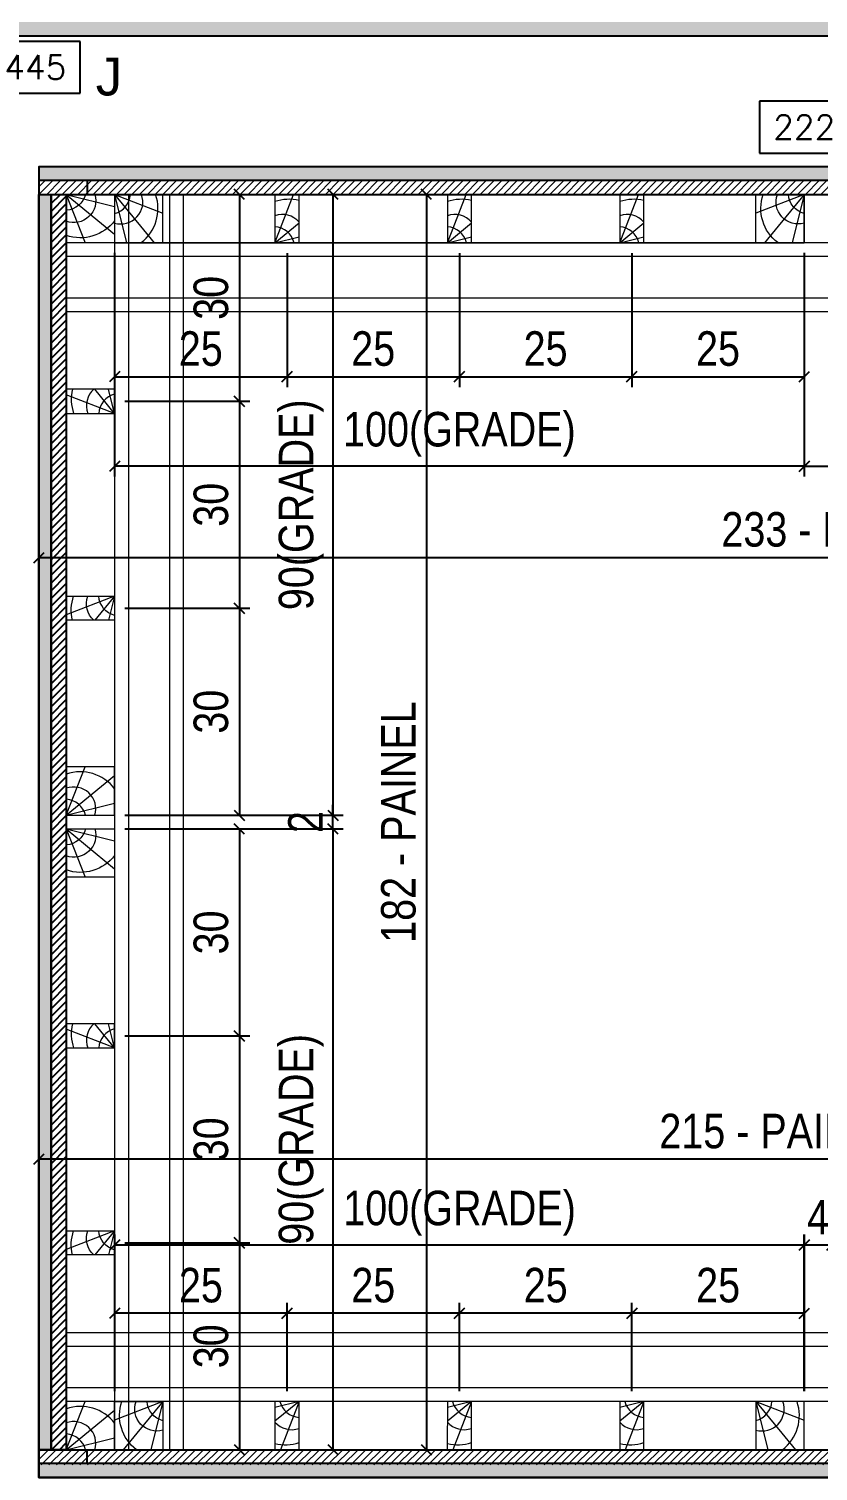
# Model space of a CAD drawing. Extents: x 14400 to 24104, y -21631 to 6985.
# Drawn here: x 22171.6 to 22400.5, y 1764.5 to 2182.7 of the extents above; entities that cross this region are included whole.
import ezdxf
from ezdxf.enums import TextEntityAlignment as Align

# ---------------------------------------------------------------- set-up
doc = ezdxf.new("R2010")
doc.units = 0
for name, color, linetype in [('CHAPA', 1, 'Continuous'), ('COTA', 241, 'Continuous'), ('MEIO_PONT', 93, 'Continuous'), ('MTH-PILAR-SEGUE', 5, 'Continuous'), ('SARRAFO', 251, 'Continuous'), ('TEXTO_GERAL', 7, 'Continuous')]:
    doc.layers.add(name, color=color, linetype=linetype)
for name, color, linetype, lineweight in [('Hachura', 251, 'Continuous', 9), ('Madeira', 126, 'Continuous', 18), ('Perfil Metálico', 224, 'Continuous', 18)]:
    doc.layers.add(name, color=color, linetype=linetype, lineweight=lineweight)
doc.styles.add('ARIAL', font='arial.ttf')
doc.styles.add('COTA TECNICA 2X', font='techl___.ttf', dxfattribs={"height": 10})
doc.styles.add('ROMANS', font='romans.shx')
doc.dimstyles.new('SECAO PILAR', dxfattribs={"dimtxt": 10, "dimasz": 3, "dimexe": 3, "dimexo": 3, "dimgap": 3, "dimtad": 1, "dimdec": 1, "dimlfac": 0.5, "dimzin": 12, "dimdsep": 46, "dimtxsty": 'COTA TECNICA 2X', "dimblk1": 'OBLIQUE', "dimblk2": 'OBLIQUE', "dimsah": 1, "dimcen": 0.9, "dimclrd": 256, "dimclre": 256, "dimclrt": 256, "dimadec": 1, "dimazin": 3, "dimtfac": 1, "dimtdec": 1, "dimtmove": 0, "dimatfit": 3, "dimfxl": 1, "dimtolj": 1, "dimtzin": 12, "dimarcsym": 0})
doc.dimstyles.new('SECÇÃO 2', dxfattribs={"dimtxt": 7, "dimasz": 6, "dimexe": 0.18, "dimexo": 2, "dimgap": -4, "dimtad": 3, "dimdec": 1, "dimlfac": 0.5, "dimzin": 12, "dimdsep": 46, "dimtxsty": 'ROMANS', "dimblk": 'ARCHTICK', "dimcen": 0.09, "dimse1": 1, "dimse2": 1, "dimsd1": 1, "dimsd2": 1, "dimclrd": 180, "dimclre": 5, "dimclrt": 1, "dimadec": 0, "dimazin": 3, "dimtfac": 1, "dimtdec": 1, "dimtofl": 0, "dimtmove": 0, "dimatfit": 3, "dimldrblk": 'ARCHTICK', "dimfxl": 1, "dimtolj": 1, "dimtzin": 0, "dimarcsym": 0})

# ---------------------------------------------------------------- blocks, each defined once
blk = doc.blocks.new('*D1160')
at = {"layer": 'COTA', "color": 180, "lineweight": -2, "transparency": 16777216}
for p, q in [((22409.5, 2161.66), (22383.5, 2161.66)), ((22383.5, 2161.66), (22383.5, 2146.66)), ((22409.5, 2146.66), (22409.5, 2161.66)), ((22383.5, 2146.66), (22409.5, 2146.66))]:
    blk.add_line(p, q, dxfattribs=at)
at = {"layer": 'Defpoints', "color": 0, "transparency": 16777216}
for p in [(22174.5, 2142.66), (22618.5, 2142.66), (22618.5, 2142.66)]:
    blk.add_point(p, dxfattribs=at)
at = {"layer": 'COTA', "color": 1, "transparency": 16777216, "insert": (22396.5, 2154.16), "char_height": 7, "attachment_point": 5, "style": 'ROMANS'}
blk.add_mtext('\\A1;222', dxfattribs=at)
blk = doc.blocks.new('_ArchTick')
at = {"color": 0, "linetype": 'ByBlock', "const_width": 0.15}
blk.add_lwpolyline([(-0.5, -0.5), (0.5, 0.5)], dxfattribs=at)
blk = doc.blocks.new('*D1163')
at = {"layer": 'COTA', "color": 180, "lineweight": -2, "transparency": 16777216}
for p, q in [((22186.5, 2179.03), (22160.5, 2179.03)), ((22160.5, 2179.03), (22160.5, 2164.03)), ((22186.5, 2164.03), (22186.5, 2179.03)), ((22160.5, 2164.03), (22186.5, 2164.03))]:
    blk.add_line(p, q, dxfattribs=at)
at = {"layer": 'Defpoints', "color": 0, "transparency": 16777216}
for p in [(21728.5, 2180.66), (22618.5, 2180.66), (22618.5, 2160.03)]:
    blk.add_point(p, dxfattribs=at)
at = {"layer": 'COTA', "color": 1, "transparency": 16777216, "insert": (22173.5, 2171.53), "char_height": 7, "attachment_point": 5, "style": 'ROMANS'}
blk.add_mtext('\\A1;445', dxfattribs=at)
blk = doc.blocks.new('_Oblique')
at = {"color": 0, "linetype": 'ByBlock', "lineweight": -2}
blk.add_line((-0.5, -0.5), (0.5, 0.5), dxfattribs=at)
blk = doc.blocks.new('*D2338')
at = {"layer": 'COTA', "lineweight": -2, "transparency": 16777216}
for p, q in [((22185.5, 2134.66), (22289.94, 2134.66)), ((22286.94, 2134.66), (22286.94, 1770.66)), ((22185.5, 1770.66), (22289.94, 1770.66))]:
    blk.add_line(p, q, dxfattribs=at)
at = {"layer": 'Defpoints', "color": 0, "transparency": 16777216}
for p in [(22182.5, 2134.66), (22182.5, 1770.66), (22286.94, 1770.66)]:
    blk.add_point(p, dxfattribs=at)
at = {"layer": 'COTA', "lineweight": -2, "transparency": 16777216, "xscale": 3, "yscale": 3, "zscale": 3}
for p, rotation in [((22286.94, 2134.66), 90), ((22286.94, 1770.66), 270)]:
    blk.add_blockref('_Oblique', p, dxfattribs=dict(at, rotation=rotation))
at = {"layer": 'COTA', "transparency": 16777216, "insert": (22278.84, 1952.66), "char_height": 10, "attachment_point": 5, "rotation": 90, "style": 'COTA TECNICA 2X'}
blk.add_mtext('\\A1;182 - PAINEL', dxfattribs=at)
blk = doc.blocks.new('PONTALETE')
at = {"layer": 'Madeira'}
for q in [(2.71, 7), (7, 5.76), (7, 1.74)]:
    blk.add_line((0, 0), q, dxfattribs=at)
blk.add_lwpolyline([(0, 0), (7, 0), (7, 7), (0, 7)], close=True, dxfattribs=at)
for centre, radius, start, end in [((2.04, 0.06), 6.23, 37.2818, 109.0913), ((1.09, 0.9), 3.19, 343.603, 109.9847), ((-0.21, -0.78), 3.09, 14.6322, 86.0383)]:
    blk.add_arc(centre, radius, start, end, dxfattribs=at)
blk = doc.blocks.new('MEIO PONTALETE')
at = {"layer": 'Madeira'}
for q in [(2.71, 7), (3.5, 2.88), (3.5, 0.87)]:
    blk.add_line((0, 0), q, dxfattribs=at)
blk.add_lwpolyline([(0, 0), (3.5, 0), (3.5, 7), (0, 7)], close=True, dxfattribs=at)
for centre, radius, start, end in [((2.04, 0.06), 6.23, 76.4499, 109.0913), ((1.09, 0.9), 3.19, 40.9063, 109.9847), ((-0.21, -0.78), 3.09, 14.6322, 86.0383)]:
    blk.add_arc(centre, radius, start, end, dxfattribs=at)
blk = doc.blocks.new('*D2334')
at = {"layer": 'COTA', "lineweight": -2, "transparency": 16777216}
for p, q in [((22199.46, 2134.66), (22262.83, 2134.66)), ((22259.83, 2134.66), (22259.83, 1954.66)), ((22199.48, 1954.66), (22262.83, 1954.66))]:
    blk.add_line(p, q, dxfattribs=at)
at = {"layer": 'Defpoints', "color": 0, "transparency": 16777216}
for p in [(22196.46, 2134.66), (22196.48, 1954.66), (22259.83, 1954.66)]:
    blk.add_point(p, dxfattribs=at)
at = {"layer": 'COTA', "lineweight": -2, "transparency": 16777216, "xscale": 3, "yscale": 3, "zscale": 3}
for p, rotation in [((22259.83, 2134.66), 90), ((22259.83, 1954.66), 270)]:
    blk.add_blockref('_Oblique', p, dxfattribs=dict(at, rotation=rotation))
at = {"layer": 'COTA', "transparency": 16777216, "insert": (22250.61, 2044.66), "char_height": 10, "attachment_point": 5, "rotation": 90, "style": 'COTA TECNICA 2X'}
blk.add_mtext('\\A1;90(GRADE)', dxfattribs=at)
blk = doc.blocks.new('*D2335')
at = {"layer": 'COTA', "lineweight": -2, "transparency": 16777216}
for p, q in [((22199.5, 2074.66), (22235.7, 2074.66)), ((22232.7, 2074.66), (22232.7, 2014.66)), ((22199.5, 2014.66), (22235.7, 2014.66))]:
    blk.add_line(p, q, dxfattribs=at)
at = {"layer": 'Defpoints', "color": 0, "transparency": 16777216}
for p in [(22196.5, 2074.66), (22196.5, 2014.66), (22232.7, 2014.66)]:
    blk.add_point(p, dxfattribs=at)
at = {"layer": 'COTA', "lineweight": -2, "transparency": 16777216, "xscale": 3, "yscale": 3, "zscale": 3}
for p, rotation in [((22232.7, 2074.66), 90), ((22232.7, 2014.66), 270)]:
    blk.add_blockref('_Oblique', p, dxfattribs=dict(at, rotation=rotation))
at = {"layer": 'COTA', "transparency": 16777216, "insert": (22224.48, 2044.66), "char_height": 10, "attachment_point": 5, "rotation": 90, "style": 'COTA TECNICA 2X'}
blk.add_mtext('\\A1;30', dxfattribs=at)
blk = doc.blocks.new('*D2336')
at = {"layer": 'COTA', "lineweight": -2, "transparency": 16777216}
for p, q in [((22199.5, 2014.66), (22235.7, 2014.66)), ((22232.7, 2014.66), (22232.7, 1954.66)), ((22199.49, 1954.66), (22235.7, 1954.66))]:
    blk.add_line(p, q, dxfattribs=at)
at = {"layer": 'Defpoints', "color": 0, "transparency": 16777216}
for p in [(22196.5, 2014.66), (22196.49, 1954.66), (22232.7, 1954.66)]:
    blk.add_point(p, dxfattribs=at)
at = {"layer": 'COTA', "lineweight": -2, "transparency": 16777216, "xscale": 3, "yscale": 3, "zscale": 3}
for p, rotation in [((22232.7, 2014.66), 90), ((22232.7, 1954.66), 270)]:
    blk.add_blockref('_Oblique', p, dxfattribs=dict(at, rotation=rotation))
at = {"layer": 'COTA', "transparency": 16777216, "insert": (22224.48, 1984.66), "char_height": 10, "attachment_point": 5, "rotation": 90, "style": 'COTA TECNICA 2X'}
blk.add_mtext('\\A1;30', dxfattribs=at)
blk = doc.blocks.new('*D2337')
at = {"layer": 'COTA', "lineweight": -2, "transparency": 16777216}
for p, q in [((22199.5, 2134.66), (22235.7, 2134.66)), ((22232.7, 2134.66), (22232.7, 2074.66)), ((22199.5, 2074.66), (22235.7, 2074.66))]:
    blk.add_line(p, q, dxfattribs=at)
at = {"layer": 'Defpoints', "color": 0, "transparency": 16777216}
for p in [(22196.5, 2134.66), (22196.5, 2074.66), (22232.7, 2074.66)]:
    blk.add_point(p, dxfattribs=at)
at = {"layer": 'COTA', "lineweight": -2, "transparency": 16777216, "xscale": 3, "yscale": 3, "zscale": 3}
for p, rotation in [((22232.7, 2134.66), 90), ((22232.7, 2074.66), 270)]:
    blk.add_blockref('_Oblique', p, dxfattribs=dict(at, rotation=rotation))
at = {"layer": 'COTA', "transparency": 16777216, "insert": (22224.48, 2104.66), "char_height": 10, "attachment_point": 5, "rotation": 90, "style": 'COTA TECNICA 2X'}
blk.add_mtext('\\A1;30', dxfattribs=at)
blk = doc.blocks.new('*D2330')
at = {"layer": 'COTA', "lineweight": -2, "transparency": 16777216}
for p, q in [((22199.46, 1950.66), (22262.83, 1950.66)), ((22259.83, 1950.66), (22259.83, 1770.66)), ((22199.48, 1770.66), (22262.83, 1770.66))]:
    blk.add_line(p, q, dxfattribs=at)
at = {"layer": 'Defpoints', "color": 0, "transparency": 16777216}
for p in [(22196.46, 1950.66), (22196.48, 1770.66), (22259.83, 1770.66)]:
    blk.add_point(p, dxfattribs=at)
at = {"layer": 'COTA', "lineweight": -2, "transparency": 16777216, "xscale": 3, "yscale": 3, "zscale": 3}
for p, rotation in [((22259.83, 1950.66), 90), ((22259.83, 1770.66), 270)]:
    blk.add_blockref('_Oblique', p, dxfattribs=dict(at, rotation=rotation))
at = {"layer": 'COTA', "transparency": 16777216, "insert": (22250.61, 1860.66), "char_height": 10, "attachment_point": 5, "rotation": 90, "style": 'COTA TECNICA 2X'}
blk.add_mtext('\\A1;90(GRADE)', dxfattribs=at)
blk = doc.blocks.new('*D2331')
at = {"layer": 'COTA', "lineweight": -2, "transparency": 16777216}
for p, q in [((22199.5, 1890.66), (22235.7, 1890.66)), ((22232.7, 1890.66), (22232.7, 1830.66)), ((22199.5, 1830.66), (22235.7, 1830.66))]:
    blk.add_line(p, q, dxfattribs=at)
at = {"layer": 'Defpoints', "color": 0, "transparency": 16777216}
for p in [(22196.5, 1890.66), (22196.5, 1830.66), (22232.7, 1830.66)]:
    blk.add_point(p, dxfattribs=at)
at = {"layer": 'COTA', "lineweight": -2, "transparency": 16777216, "xscale": 3, "yscale": 3, "zscale": 3}
for p, rotation in [((22232.7, 1890.66), 90), ((22232.7, 1830.66), 270)]:
    blk.add_blockref('_Oblique', p, dxfattribs=dict(at, rotation=rotation))
at = {"layer": 'COTA', "transparency": 16777216, "insert": (22224.48, 1860.66), "char_height": 10, "attachment_point": 5, "rotation": 90, "style": 'COTA TECNICA 2X'}
blk.add_mtext('\\A1;30', dxfattribs=at)
blk = doc.blocks.new('*D2332')
at = {"layer": 'COTA', "lineweight": -2, "transparency": 16777216}
for p, q in [((22199.5, 1830.66), (22235.7, 1830.66)), ((22232.7, 1830.66), (22232.7, 1770.66)), ((22199.49, 1770.66), (22235.7, 1770.66))]:
    blk.add_line(p, q, dxfattribs=at)
at = {"layer": 'Defpoints', "color": 0, "transparency": 16777216}
for p in [(22196.5, 1830.66), (22196.49, 1770.66), (22232.7, 1770.66)]:
    blk.add_point(p, dxfattribs=at)
at = {"layer": 'COTA', "lineweight": -2, "transparency": 16777216, "xscale": 3, "yscale": 3, "zscale": 3}
for p, rotation in [((22232.7, 1830.66), 90), ((22232.7, 1770.66), 270)]:
    blk.add_blockref('_Oblique', p, dxfattribs=dict(at, rotation=rotation))
at = {"layer": 'COTA', "transparency": 16777216, "insert": (22224.48, 1800.66), "char_height": 10, "attachment_point": 5, "rotation": 90, "style": 'COTA TECNICA 2X'}
blk.add_mtext('\\A1;30', dxfattribs=at)
blk = doc.blocks.new('*D2333')
at = {"layer": 'COTA', "lineweight": -2, "transparency": 16777216}
for p, q in [((22199.5, 1950.66), (22235.7, 1950.66)), ((22232.7, 1950.66), (22232.7, 1890.66)), ((22199.5, 1890.66), (22235.7, 1890.66))]:
    blk.add_line(p, q, dxfattribs=at)
at = {"layer": 'Defpoints', "color": 0, "transparency": 16777216}
for p in [(22196.5, 1950.66), (22196.5, 1890.66), (22232.7, 1890.66)]:
    blk.add_point(p, dxfattribs=at)
at = {"layer": 'COTA', "lineweight": -2, "transparency": 16777216, "xscale": 3, "yscale": 3, "zscale": 3}
for p, rotation in [((22232.7, 1950.66), 90), ((22232.7, 1890.66), 270)]:
    blk.add_blockref('_Oblique', p, dxfattribs=dict(at, rotation=rotation))
at = {"layer": 'COTA', "transparency": 16777216, "insert": (22224.48, 1920.66), "char_height": 10, "attachment_point": 5, "rotation": 90, "style": 'COTA TECNICA 2X'}
blk.add_mtext('\\A1;30', dxfattribs=at)
blk = doc.blocks.new('*D2339')
at = {"layer": 'COTA', "lineweight": -2, "transparency": 16777216}
for p, q in [((22259.83, 1954.66), (22259.83, 1957.66)), ((22199.49, 1954.66), (22262.83, 1954.66)), ((22259.83, 1950.66), (22259.83, 1954.66)), ((22199.49, 1950.66), (22262.83, 1950.66)), ((22259.83, 1950.66), (22259.83, 1947.66))]:
    blk.add_line(p, q, dxfattribs=at)
at = {"layer": 'Defpoints', "color": 0, "transparency": 16777216}
for p in [(22196.49, 1954.66), (22259.83, 1954.66), (22196.49, 1950.66)]:
    blk.add_point(p, dxfattribs=at)
at = {"layer": 'COTA', "lineweight": -2, "transparency": 16777216, "xscale": 3, "yscale": 3, "zscale": 3}
for p, rotation in [((22259.83, 1954.66), 270), ((22259.83, 1950.66), 90)]:
    blk.add_blockref('_Oblique', p, dxfattribs=dict(at, rotation=rotation))
at = {"layer": 'COTA', "transparency": 16777216, "insert": (22251.83, 1952.66), "char_height": 10, "attachment_point": 5, "rotation": 90, "style": 'COTA TECNICA 2X'}
blk.add_mtext('\\A1;2', dxfattribs=at)
blk = doc.blocks.new('*D2379')
at = {"layer": 'COTA', "lineweight": -2, "transparency": 16777216}
for p, q in [((22196.5, 2117.65), (22196.5, 2052.85)), ((22396.5, 2117.67), (22396.5, 2052.85)), ((22396.5, 2055.85), (22196.5, 2055.85))]:
    blk.add_line(p, q, dxfattribs=at)
at = {"layer": 'Defpoints', "color": 0, "transparency": 16777216}
for p in [(22196.5, 2120.65), (22396.5, 2120.67), (22196.5, 2055.85)]:
    blk.add_point(p, dxfattribs=at)
at = {"layer": 'COTA', "lineweight": -2, "transparency": 16777216, "xscale": 3, "yscale": 3, "zscale": 3, "rotation": 180}
blk.add_blockref('_Oblique', (22196.5, 2055.85), dxfattribs=at)
at = {"layer": 'COTA', "lineweight": -2, "transparency": 16777216, "xscale": 3, "yscale": 3, "zscale": 3}
blk.add_blockref('_Oblique', (22396.5, 2055.85), dxfattribs=at)
at = {"layer": 'COTA', "transparency": 16777216, "insert": (22296.5, 2065.07), "char_height": 10, "attachment_point": 5, "style": 'COTA TECNICA 2X'}
blk.add_mtext('\\A1;100(GRADE)', dxfattribs=at)
blk = doc.blocks.new('*D2380')
at = {"layer": 'COTA', "lineweight": -2, "transparency": 16777216}
for p, q in [((22296.5, 2117.66), (22296.5, 2078.78)), ((22346.5, 2117.66), (22346.5, 2078.78)), ((22296.5, 2081.78), (22346.5, 2081.78))]:
    blk.add_line(p, q, dxfattribs=at)
at = {"layer": 'Defpoints', "color": 0, "transparency": 16777216}
for p in [(22296.5, 2120.66), (22346.5, 2120.66), (22346.5, 2081.78)]:
    blk.add_point(p, dxfattribs=at)
at = {"layer": 'COTA', "lineweight": -2, "transparency": 16777216, "xscale": 3, "yscale": 3, "zscale": 3, "rotation": 180}
blk.add_blockref('_Oblique', (22296.5, 2081.78), dxfattribs=at)
at = {"layer": 'COTA', "lineweight": -2, "transparency": 16777216, "xscale": 3, "yscale": 3, "zscale": 3}
blk.add_blockref('_Oblique', (22346.5, 2081.78), dxfattribs=at)
at = {"layer": 'COTA', "transparency": 16777216, "insert": (22321.5, 2089.89), "char_height": 10, "attachment_point": 5, "style": 'COTA TECNICA 2X'}
blk.add_mtext('\\A1;25', dxfattribs=at)
blk = doc.blocks.new('*D2381')
at = {"layer": 'COTA', "lineweight": -2, "transparency": 16777216}
for p, q in [((22346.5, 2117.66), (22346.5, 2078.78)), ((22396.5, 2117.66), (22396.5, 2078.78)), ((22346.5, 2081.78), (22396.5, 2081.78))]:
    blk.add_line(p, q, dxfattribs=at)
at = {"layer": 'Defpoints', "color": 0, "transparency": 16777216}
for p in [(22346.5, 2120.66), (22396.5, 2120.66), (22396.5, 2081.78)]:
    blk.add_point(p, dxfattribs=at)
at = {"layer": 'COTA', "lineweight": -2, "transparency": 16777216, "xscale": 3, "yscale": 3, "zscale": 3, "rotation": 180}
blk.add_blockref('_Oblique', (22346.5, 2081.78), dxfattribs=at)
at = {"layer": 'COTA', "lineweight": -2, "transparency": 16777216, "xscale": 3, "yscale": 3, "zscale": 3}
blk.add_blockref('_Oblique', (22396.5, 2081.78), dxfattribs=at)
at = {"layer": 'COTA', "transparency": 16777216, "insert": (22371.5, 2089.89), "char_height": 10, "attachment_point": 5, "style": 'COTA TECNICA 2X'}
blk.add_mtext('\\A1;25', dxfattribs=at)
blk = doc.blocks.new('*D2382')
at = {"layer": 'COTA', "lineweight": -2, "transparency": 16777216}
for p, q in [((22196.5, 2117.69), (22196.5, 2078.78)), ((22246.5, 2117.66), (22246.5, 2078.78)), ((22196.5, 2081.78), (22246.5, 2081.78))]:
    blk.add_line(p, q, dxfattribs=at)
at = {"layer": 'Defpoints', "color": 0, "transparency": 16777216}
for p in [(22196.5, 2120.69), (22246.5, 2120.66), (22246.5, 2081.78)]:
    blk.add_point(p, dxfattribs=at)
at = {"layer": 'COTA', "lineweight": -2, "transparency": 16777216, "xscale": 3, "yscale": 3, "zscale": 3, "rotation": 180}
blk.add_blockref('_Oblique', (22196.5, 2081.78), dxfattribs=at)
at = {"layer": 'COTA', "lineweight": -2, "transparency": 16777216, "xscale": 3, "yscale": 3, "zscale": 3}
blk.add_blockref('_Oblique', (22246.5, 2081.78), dxfattribs=at)
at = {"layer": 'COTA', "transparency": 16777216, "insert": (22221.5, 2089.89), "char_height": 10, "attachment_point": 5, "style": 'COTA TECNICA 2X'}
blk.add_mtext('\\A1;25', dxfattribs=at)
blk = doc.blocks.new('*D2383')
at = {"layer": 'COTA', "lineweight": -2, "transparency": 16777216}
for p, q in [((22246.5, 2117.66), (22246.5, 2078.78)), ((22296.5, 2117.66), (22296.5, 2078.78)), ((22246.5, 2081.78), (22296.5, 2081.78))]:
    blk.add_line(p, q, dxfattribs=at)
at = {"layer": 'Defpoints', "color": 0, "transparency": 16777216}
for p in [(22246.5, 2120.66), (22296.5, 2120.66), (22296.5, 2081.78)]:
    blk.add_point(p, dxfattribs=at)
at = {"layer": 'COTA', "lineweight": -2, "transparency": 16777216, "xscale": 3, "yscale": 3, "zscale": 3, "rotation": 180}
blk.add_blockref('_Oblique', (22246.5, 2081.78), dxfattribs=at)
at = {"layer": 'COTA', "lineweight": -2, "transparency": 16777216, "xscale": 3, "yscale": 3, "zscale": 3}
blk.add_blockref('_Oblique', (22296.5, 2081.78), dxfattribs=at)
at = {"layer": 'COTA', "transparency": 16777216, "insert": (22271.5, 2089.89), "char_height": 10, "attachment_point": 5, "style": 'COTA TECNICA 2X'}
blk.add_mtext('\\A1;25', dxfattribs=at)
blk = doc.blocks.new('*D2384')
at = {"layer": 'COTA', "lineweight": -2, "transparency": 16777216}
for p, q in [((22396.5, 2117.66), (22396.5, 2052.85)), ((22440.5, 2117.66), (22440.5, 2052.85)), ((22396.5, 2055.85), (22440.5, 2055.85))]:
    blk.add_line(p, q, dxfattribs=at)
at = {"layer": 'Defpoints', "color": 0, "transparency": 16777216}
for p in [(22396.5, 2120.66), (22440.5, 2120.66), (22440.5, 2055.85)]:
    blk.add_point(p, dxfattribs=at)
at = {"layer": 'COTA', "lineweight": -2, "transparency": 16777216, "xscale": 3, "yscale": 3, "zscale": 3, "rotation": 180}
blk.add_blockref('_Oblique', (22396.5, 2055.85), dxfattribs=at)
at = {"layer": 'COTA', "lineweight": -2, "transparency": 16777216, "xscale": 3, "yscale": 3, "zscale": 3}
blk.add_blockref('_Oblique', (22440.5, 2055.85), dxfattribs=at)
at = {"layer": 'COTA', "transparency": 16777216, "insert": (22418.5, 2063.85), "char_height": 10, "attachment_point": 5, "style": 'COTA TECNICA 2X'}
blk.add_mtext('\\A1;22', dxfattribs=at)
blk = doc.blocks.new('*D2385')
at = {"layer": 'COTA', "lineweight": -2, "transparency": 16777216}
for p, q in [((22174.5, 2131.66), (22174.5, 2026.26)), ((22640.5, 2131.66), (22640.5, 2026.26)), ((22640.5, 2029.26), (22174.5, 2029.26))]:
    blk.add_line(p, q, dxfattribs=at)
at = {"layer": 'Defpoints', "color": 0, "transparency": 16777216}
for p in [(22174.5, 2134.66), (22640.5, 2134.66), (22174.5, 2029.26)]:
    blk.add_point(p, dxfattribs=at)
at = {"layer": 'COTA', "lineweight": -2, "transparency": 16777216, "xscale": 3, "yscale": 3, "zscale": 3, "rotation": 180}
blk.add_blockref('_Oblique', (22174.5, 2029.26), dxfattribs=at)
at = {"layer": 'COTA', "lineweight": -2, "transparency": 16777216, "xscale": 3, "yscale": 3, "zscale": 3}
blk.add_blockref('_Oblique', (22640.5, 2029.26), dxfattribs=at)
at = {"layer": 'COTA', "transparency": 16777216, "insert": (22407.5, 2037.47), "char_height": 10, "attachment_point": 5, "style": 'COTA TECNICA 2X'}
blk.add_mtext('\\A1;233 - PAINEL', dxfattribs=at)
blk = doc.blocks.new('*D2442')
at = {"layer": 'COTA', "lineweight": -2, "transparency": 16777216}
for p, q in [((22174.5, 1773.66), (22174.5, 1857.9)), ((22604.5, 1773.66), (22604.5, 1857.9)), ((22604.5, 1854.9), (22174.5, 1854.9))]:
    blk.add_line(p, q, dxfattribs=at)
at = {"layer": 'Defpoints', "color": 0, "transparency": 16777216}
for p in [(22174.5, 1854.9), (22174.5, 1770.66), (22604.5, 1770.66)]:
    blk.add_point(p, dxfattribs=at)
at = {"layer": 'COTA', "lineweight": -2, "transparency": 16777216, "xscale": 3, "yscale": 3, "zscale": 3, "rotation": 180}
blk.add_blockref('_Oblique', (22174.5, 1854.9), dxfattribs=at)
at = {"layer": 'COTA', "lineweight": -2, "transparency": 16777216, "xscale": 3, "yscale": 3, "zscale": 3}
blk.add_blockref('_Oblique', (22604.5, 1854.9), dxfattribs=at)
at = {"layer": 'COTA', "transparency": 16777216, "insert": (22389.5, 1863.01), "char_height": 10, "attachment_point": 5, "style": 'COTA TECNICA 2X'}
blk.add_mtext('\\A1;215 - PAINEL', dxfattribs=at)
blk = doc.blocks.new('*D2448')
at = {"layer": 'COTA', "lineweight": -2, "transparency": 16777216}
for p, q in [((22346.52, 1787.63), (22346.52, 1813.22)), ((22396.54, 1787.63), (22396.54, 1813.22)), ((22396.54, 1810.22), (22346.52, 1810.22))]:
    blk.add_line(p, q, dxfattribs=at)
at = {"layer": 'Defpoints', "color": 0, "transparency": 16777216}
for p in [(22346.52, 1810.22), (22346.52, 1784.63), (22396.54, 1784.63)]:
    blk.add_point(p, dxfattribs=at)
at = {"layer": 'COTA', "lineweight": -2, "transparency": 16777216, "xscale": 3, "yscale": 3, "zscale": 3, "rotation": 180}
blk.add_blockref('_Oblique', (22346.52, 1810.22), dxfattribs=at)
at = {"layer": 'COTA', "lineweight": -2, "transparency": 16777216, "xscale": 3, "yscale": 3, "zscale": 3}
blk.add_blockref('_Oblique', (22396.54, 1810.22), dxfattribs=at)
at = {"layer": 'COTA', "transparency": 16777216, "insert": (22371.53, 1818.33), "char_height": 10, "attachment_point": 5, "style": 'COTA TECNICA 2X'}
blk.add_mtext('\\A1;25', dxfattribs=at)
blk = doc.blocks.new('*D2449')
at = {"layer": 'COTA', "lineweight": -2, "transparency": 16777216}
for p, q in [((22296.52, 1787.63), (22296.52, 1813.22)), ((22346.52, 1787.63), (22346.52, 1813.22)), ((22346.52, 1810.22), (22296.52, 1810.22))]:
    blk.add_line(p, q, dxfattribs=at)
at = {"layer": 'Defpoints', "color": 0, "transparency": 16777216}
for p in [(22296.52, 1810.22), (22296.52, 1784.63), (22346.52, 1784.63)]:
    blk.add_point(p, dxfattribs=at)
at = {"layer": 'COTA', "lineweight": -2, "transparency": 16777216, "xscale": 3, "yscale": 3, "zscale": 3, "rotation": 180}
blk.add_blockref('_Oblique', (22296.52, 1810.22), dxfattribs=at)
at = {"layer": 'COTA', "lineweight": -2, "transparency": 16777216, "xscale": 3, "yscale": 3, "zscale": 3}
blk.add_blockref('_Oblique', (22346.52, 1810.22), dxfattribs=at)
at = {"layer": 'COTA', "transparency": 16777216, "insert": (22321.52, 1818.33), "char_height": 10, "attachment_point": 5, "style": 'COTA TECNICA 2X'}
blk.add_mtext('\\A1;25', dxfattribs=at)
blk = doc.blocks.new('*D2450')
at = {"layer": 'COTA', "lineweight": -2, "transparency": 16777216}
for p, q in [((22246.52, 1787.63), (22246.52, 1813.22)), ((22296.52, 1787.63), (22296.52, 1813.22)), ((22296.52, 1810.22), (22246.52, 1810.22))]:
    blk.add_line(p, q, dxfattribs=at)
at = {"layer": 'Defpoints', "color": 0, "transparency": 16777216}
for p in [(22246.52, 1810.22), (22246.52, 1784.63), (22296.52, 1784.63)]:
    blk.add_point(p, dxfattribs=at)
at = {"layer": 'COTA', "lineweight": -2, "transparency": 16777216, "xscale": 3, "yscale": 3, "zscale": 3, "rotation": 180}
blk.add_blockref('_Oblique', (22246.52, 1810.22), dxfattribs=at)
at = {"layer": 'COTA', "lineweight": -2, "transparency": 16777216, "xscale": 3, "yscale": 3, "zscale": 3}
blk.add_blockref('_Oblique', (22296.52, 1810.22), dxfattribs=at)
at = {"layer": 'COTA', "transparency": 16777216, "insert": (22271.52, 1818.33), "char_height": 10, "attachment_point": 5, "style": 'COTA TECNICA 2X'}
blk.add_mtext('\\A1;25', dxfattribs=at)
blk = doc.blocks.new('*D2451')
at = {"layer": 'COTA', "lineweight": -2, "transparency": 16777216}
for p, q in [((22196.53, 1787.64), (22196.53, 1833.04)), ((22396.54, 1787.63), (22396.54, 1833.04)), ((22196.53, 1830.04), (22396.54, 1830.04))]:
    blk.add_line(p, q, dxfattribs=at)
at = {"layer": 'Defpoints', "color": 0, "transparency": 16777216}
for p in [(22396.54, 1830.04), (22196.53, 1784.64), (22396.54, 1784.63)]:
    blk.add_point(p, dxfattribs=at)
at = {"layer": 'COTA', "lineweight": -2, "transparency": 16777216, "xscale": 3, "yscale": 3, "zscale": 3, "rotation": 180}
blk.add_blockref('_Oblique', (22196.53, 1830.04), dxfattribs=at)
at = {"layer": 'COTA', "lineweight": -2, "transparency": 16777216, "xscale": 3, "yscale": 3, "zscale": 3}
blk.add_blockref('_Oblique', (22396.54, 1830.04), dxfattribs=at)
at = {"layer": 'COTA', "transparency": 16777216, "insert": (22296.54, 1839.26), "char_height": 10, "attachment_point": 5, "style": 'COTA TECNICA 2X'}
blk.add_mtext('\\A1;100(GRADE)', dxfattribs=at)
blk = doc.blocks.new('*D2452')
at = {"layer": 'COTA', "lineweight": -2, "transparency": 16777216}
for p, q in [((22196.53, 1787.68), (22196.53, 1813.22)), ((22246.52, 1787.63), (22246.52, 1813.22)), ((22246.52, 1810.22), (22196.53, 1810.22))]:
    blk.add_line(p, q, dxfattribs=at)
at = {"layer": 'Defpoints', "color": 0, "transparency": 16777216}
for p in [(22196.53, 1810.22), (22196.53, 1784.68), (22246.52, 1784.63)]:
    blk.add_point(p, dxfattribs=at)
at = {"layer": 'COTA', "lineweight": -2, "transparency": 16777216, "xscale": 3, "yscale": 3, "zscale": 3, "rotation": 180}
blk.add_blockref('_Oblique', (22196.53, 1810.22), dxfattribs=at)
at = {"layer": 'COTA', "lineweight": -2, "transparency": 16777216, "xscale": 3, "yscale": 3, "zscale": 3}
blk.add_blockref('_Oblique', (22246.52, 1810.22), dxfattribs=at)
at = {"layer": 'COTA', "transparency": 16777216, "insert": (22221.53, 1818.33), "char_height": 10, "attachment_point": 5, "style": 'COTA TECNICA 2X'}
blk.add_mtext('\\A1;25', dxfattribs=at)
blk = doc.blocks.new('*D2453')
at = {"layer": 'COTA', "lineweight": -2, "transparency": 16777216}
for p, q in [((22396.51, 1787.66), (22396.51, 1833.04)), ((22404.52, 1787.66), (22404.52, 1833.04)), ((22396.51, 1830.04), (22404.52, 1830.04))]:
    blk.add_line(p, q, dxfattribs=at)
at = {"layer": 'Defpoints', "color": 0, "transparency": 16777216}
for p in [(22404.52, 1830.04), (22396.51, 1784.66), (22404.52, 1784.66)]:
    blk.add_point(p, dxfattribs=at)
at = {"layer": 'COTA', "lineweight": -2, "transparency": 16777216, "xscale": 3, "yscale": 3, "zscale": 3, "rotation": 180}
blk.add_blockref('_Oblique', (22396.51, 1830.04), dxfattribs=at)
at = {"layer": 'COTA', "lineweight": -2, "transparency": 16777216, "xscale": 3, "yscale": 3, "zscale": 3}
blk.add_blockref('_Oblique', (22404.52, 1830.04), dxfattribs=at)
at = {"layer": 'COTA', "transparency": 16777216, "insert": (22400.51, 1838.11), "char_height": 10, "attachment_point": 5, "style": 'COTA TECNICA 2X'}
blk.add_mtext('\\A1;4', dxfattribs=at)

msp = doc.modelspace()

# ---------------------------------------------------------------- hatches: boundary and pattern name
at = {"layer": 'Hachura'}
h = msp.add_hatch(color=256, dxfattribs=at)
h.dxf.hatch_style = 1
h.paths.add_polyline_path([(22640.5, 2180.66), (22640.5, 2184.66), (21706.5, 2184.66), (21706.5, 2180.66)])
h = msp.add_hatch(color=256, dxfattribs=at)
h.dxf.hatch_style = 1
h.paths.add_polyline_path([(22174.5, 2142.66), (22640.5, 2142.66), (22640.5, 2138.66), (22174.5, 2138.66)])
h = msp.add_hatch(dxfattribs=at)
h.set_pattern_fill('ANSI31', color=256, scale=0.5, angle=180, style=0)
h.set_pattern_definition([(225, (12610.5476, -20740.3486), (1.12253202, -1.12253202), [])])
h.paths.add_polyline_path([(22174.5, 2134.66), (22174.5, 2138.66), (22640.5, 2138.66), (22640.5, 2134.66)])
h = msp.add_hatch(color=256, dxfattribs=at)
h.dxf.hatch_style = 1
h.paths.add_polyline_path([(22174.5, 1770.66), (22178.1, 1770.66), (22178.1, 2134.66), (22174.5, 2134.66)])
h = msp.add_hatch(dxfattribs=at)
h.set_pattern_fill('ANSI31', color=256, scale=0.5, angle=180, style=0)
h.set_pattern_definition([(225, (12610.5476, -21158.7486), (1.12253202, -1.12253202), [])])
h.paths.add_polyline_path([(22604.5, 1770.66), (22604.5, 1766.26), (22174.5, 1766.26), (22174.5, 1770.66)])
h = msp.add_hatch(color=256, dxfattribs=at)
h.dxf.hatch_style = 1
h.paths.add_polyline_path([(22604.5, 1766.66), (22604.5, 1762.66), (22174.5, 1762.66), (22174.5, 1766.66)])
at = {"layer": 'SARRAFO'}
h = msp.add_hatch(dxfattribs=at)
h.set_pattern_fill('ANSI31', color=256, scale=0.5, angle=180, style=0)
h.set_pattern_definition([(225, (-1352.9746, -1525.7942), (1.12253202, -1.12253202), [])])
h.paths.add_polyline_path([(22182.5, 2134.66), (22178.1, 2134.66), (22178.1, 1770.66), (22182.5, 1770.66)])

# ---------------------------------------------------------------- linework, layer by layer
at = {"layer": 'CHAPA'}
for points in [[(21706.5, 2184.66), (21706.5, 2180.66), (22640.5, 2180.66), (22640.5, 2184.66)], [(22640.5, 2138.66), (22640.5, 2142.66), (22174.5, 2142.66), (22174.5, 2138.66)], [(22604.5, 1766.66), (22604.5, 1762.66), (22174.5, 1762.66), (22174.5, 1766.66)]]:
    msp.add_lwpolyline(points, dxfattribs=at)
msp.add_lwpolyline([(22178.1, 1770.66), (22174.5, 1770.66), (22174.5, 2134.66), (22178.1, 2134.66)], close=True, dxfattribs=at)
at = {"layer": 'Madeira'}
msp.add_lwpolyline([(22396.5, 2120.66), (22396.5, 2134.66), (22196.5, 2134.66), (22196.5, 2120.66)], close=True, dxfattribs=at)
at = {"layer": 'MTH-PILAR-SEGUE', "linetype": 'Continuous'}
msp.add_lwpolyline([(22136.5, 1344.66), (22136.5, 1724.66), (21728.5, 1724.66), (21728.5, 1762.66), (22136.5, 1762.66), (22136.5, 2142.66), (21728.5, 2142.66), (21728.5, 2180.66), (22618.5, 2180.66), (22618.5, 2142.66), (22174.5, 2142.66), (22174.5, 1762.66), (22582.5, 1762.66), (22582.5, 1724.66), (22174.5, 1724.66), (22174.5, 1344.66), (22582.5, 1344.66), (22582.5, 1306.66), (21728.5, 1306.66), (21728.5, 1344.66), (22136.5, 1344.66)], dxfattribs=at)
at = {"layer": 'Perfil Metálico'}
for points in [[(22216.5, 2134.67), (22196.5, 2134.67), (22196.49, 1770.66), (22216.49, 1770.66)], [(22200.49, 1770.66), (22212.49, 1770.66), (22212.5, 2134.67), (22200.5, 2134.67)], [(22700.67, 2100.66), (22700.67, 2120.66), (22182.5, 2120.66), (22182.5, 2100.66)], [(22182.5, 2116.66), (22182.5, 2104.66), (22700.67, 2104.66), (22700.67, 2116.66)], [(22649.94, 1804.66), (22649.94, 1784.66), (22182.5, 1784.66), (22182.5, 1804.66)], [(22182.5, 1788.66), (22182.5, 1800.66), (22649.94, 1800.66), (22649.94, 1788.66)]]:
    msp.add_lwpolyline(points, close=True, dxfattribs=at)
at = {"layer": 'SARRAFO'}
for p, q in [((22188.5, 2138.66), (22188.5, 2134.66)), ((22188.5, 1766.66), (22188.5, 1770.66))]:
    msp.add_line(p, q, dxfattribs=at)
for points in [[(22640.5, 2138.66), (22174.5, 2138.66), (22174.5, 2134.66), (22640.5, 2134.66)], [(22182.5, 2134.66), (22182.5, 1770.66), (22178.1, 1770.66), (22178.1, 2134.66)], [(22604.5, 1766.66), (22174.5, 1766.66), (22174.5, 1770.66), (22604.5, 1770.66)]]:
    msp.add_lwpolyline(points, close=True, dxfattribs=at)

# ---------------------------------------------------------------- block references
at = {"layer": 'Madeira'}
for name, p, xscale, yscale, zscale, rotation in [('PONTALETE', (22210.51, 1784.65), -2, 2, 2, 89.93708930310329), ('MEIO PONTALETE', (22250.01, 1784.66), 1.999999997962732, 1.999999997962732, 1.999999997962732, 179.9370893031033), ('MEIO PONTALETE', (22300.01, 1784.66), 1.999999997962732, 1.999999997962732, 1.999999997962732, 179.9370893031033), ('MEIO PONTALETE', (22350.01, 1784.66), 1.999999997962732, 1.999999997962732, 1.999999997962732, 179.9370893031033), ('PONTALETE', (22382.51, 1784.67), 2, 2, 2, 269.9370893031033)]:
    msp.add_blockref(name, p, dxfattribs=dict(at, xscale=xscale, yscale=yscale, zscale=zscale, rotation=rotation))
at = {"layer": 'MEIO_PONT'}
for name, p, xscale, yscale, zscale, rotation in [('PONTALETE', (22182.5, 2134.66), -2, 2, 2, 180), ('PONTALETE', (22196.5, 2134.66), 2, 2, 2, 270), ('PONTALETE', (22396.5, 2134.66), -2, 2, 2, 90), ('MEIO PONTALETE', (22196.5, 2071.16), 1.999999997962732, 1.999999997962732, 1.999999997962732, 90.00000000000001), ('MEIO PONTALETE', (22196.5, 2018.16), -1.999999997962732, 1.999999997962732, 1.999999997962732, 90.00000000000007), ('PONTALETE', (22182.5, 1950.66), -2, 2, 2, 180), ('MEIO PONTALETE', (22196.5, 1887.16), 1.999999997962732, 1.999999997962732, 1.999999997962732, 90.00000000000001), ('MEIO PONTALETE', (22196.5, 1834.16), -1.999999997962732, 1.999999997962732, 1.999999997962732, 90.00000000000007)]:
    msp.add_blockref(name, p, dxfattribs=dict(at, xscale=xscale, yscale=yscale, zscale=zscale, rotation=rotation))
for name, p, xscale, yscale, zscale in [('MEIO PONTALETE', (22243, 2120.66), 1.999999997962732, 1.999999997962732, 1.999999997962732), ('MEIO PONTALETE', (22293, 2120.66), 1.999999997962732, 1.999999997962732, 1.999999997962732), ('MEIO PONTALETE', (22343, 2120.66), 1.999999997962732, 1.999999997962732, 1.999999997962732), ('PONTALETE', (22182.5, 1954.66), 2, 2, 2), ('PONTALETE', (22182.5, 1770.66), 2, 2, 2)]:
    msp.add_blockref(name, p, dxfattribs=dict(at, xscale=xscale, yscale=yscale, zscale=zscale))

# ---------------------------------------------------------------- texts
at = {"layer": 'TEXTO_GERAL', "style": 'ARIAL'}
msp.add_text('J', height=11, dxfattribs=at).set_placement((22194.86, 2168.85), align=Align.MIDDLE_CENTER)

# ---------------------------------------------------------------- dimensions: what is measured, and where the dimension line sits
at = {"layer": 'COTA'}
for base, p1, p2, picture, middle in [((22618.5, 2160.03), (21728.5, 2180.66), (22618.5, 2180.66), '*D1163', (22173.5, 2160.03)), ((22618.5, 2142.66), (22174.5, 2142.66), (22618.5, 2142.66), '*D1160', (22396.5, 2142.66))]:
    dim = msp.add_linear_dim(base=base, p1=p1, p2=p2, dimstyle='SECÇÃO 2', dxfattribs=at)
    dim.commit()
    dim.dimension.update_dxf_attribs({"geometry": picture, "text_midpoint": middle, "dimtype": 160})
for base, p1, p2, text, picture, middle in [((22174.5, 2029.26), (22640.5, 2134.66), (22174.5, 2134.66), '<> - PAINEL', '*D2385', (22407.5, 2037.47)), ((22196.5, 2055.85), (22396.5, 2120.67), (22196.5, 2120.65), '<>(GRADE)', '*D2379', (22296.5, 2065.07))]:
    dim = msp.add_linear_dim(base=base, p1=p1, p2=p2, text=text, dimstyle='SECAO PILAR', dxfattribs=at)
    dim.commit()
    dim.dimension.update_dxf_attribs({"geometry": picture, "text_midpoint": middle})
for base, p1, p2, angle, text, picture, middle in [((22286.94, 1770.66), (22182.5, 2134.66), (22182.5, 1770.66), 90, '<> - PAINEL', '*D2338', (22278.84, 1952.66)), ((22259.83, 1954.66), (22196.46, 2134.66), (22196.48, 1954.66), 90, '<>(GRADE)', '*D2334', (22250.61, 2044.66)), ((22259.83, 1770.66), (22196.46, 1950.66), (22196.48, 1770.66), 90, '<>(GRADE)', '*D2330', (22250.61, 1860.66)), ((22174.5, 1854.9), (22604.5, 1770.66), (22174.5, 1770.66), 180, '<> - PAINEL', '*D2442', (22389.5, 1863.01)), ((22396.54, 1830.04), (22196.53, 1784.64), (22396.54, 1784.63), 180, '<>(GRADE)', '*D2451', (22296.54, 1839.26))]:
    dim = msp.add_linear_dim(base=base, p1=p1, p2=p2, angle=angle, text=text, dimstyle='SECAO PILAR', dxfattribs=at)
    dim.commit()
    dim.dimension.update_dxf_attribs({"geometry": picture, "text_midpoint": middle})
for base, p1, p2, angle, picture, middle in [((22232.7, 2074.66), (22196.5, 2134.66), (22196.5, 2074.66), 90, '*D2337', (22224.48, 2104.66)), ((22232.7, 2014.66), (22196.5, 2074.66), (22196.5, 2014.66), 90, '*D2335', (22224.48, 2044.66)), ((22232.7, 1954.66), (22196.5, 2014.66), (22196.49, 1954.66), 90, '*D2336', (22224.48, 1984.66)), ((22232.7, 1890.66), (22196.5, 1950.66), (22196.5, 1890.66), 90, '*D2333', (22224.48, 1920.66)), ((22232.7, 1830.66), (22196.5, 1890.66), (22196.5, 1830.66), 90, '*D2331', (22224.48, 1860.66)), ((22232.7, 1770.66), (22196.5, 1830.66), (22196.49, 1770.66), 90, '*D2332', (22224.48, 1800.66)), ((22196.53, 1810.22), (22246.52, 1784.63), (22196.53, 1784.68), 180, '*D2452', (22221.53, 1818.33)), ((22246.52, 1810.22), (22296.52, 1784.63), (22246.52, 1784.63), 180, '*D2450', (22271.52, 1818.33)), ((22296.52, 1810.22), (22346.52, 1784.63), (22296.52, 1784.63), 180, '*D2449', (22321.52, 1818.33)), ((22346.52, 1810.22), (22396.54, 1784.63), (22346.52, 1784.63), 180, '*D2448', (22371.53, 1818.33))]:
    dim = msp.add_linear_dim(base=base, p1=p1, p2=p2, angle=angle, dimstyle='SECAO PILAR', dxfattribs=at)
    dim.commit()
    dim.dimension.update_dxf_attribs({"geometry": picture, "text_midpoint": middle})
for base, p1, p2, picture, middle in [((22246.5, 2081.78), (22196.5, 2120.69), (22246.5, 2120.66), '*D2382', (22221.5, 2089.89)), ((22296.5, 2081.78), (22246.5, 2120.66), (22296.5, 2120.66), '*D2383', (22271.5, 2089.89)), ((22346.5, 2081.78), (22296.5, 2120.66), (22346.5, 2120.66), '*D2380', (22321.5, 2089.89)), ((22396.5, 2081.78), (22346.5, 2120.66), (22396.5, 2120.66), '*D2381', (22371.5, 2089.89)), ((22440.5, 2055.85), (22396.5, 2120.66), (22440.5, 2120.66), '*D2384', (22418.5, 2063.85))]:
    dim = msp.add_linear_dim(base=base, p1=p1, p2=p2, dimstyle='SECAO PILAR', dxfattribs=at)
    dim.commit()
    dim.dimension.update_dxf_attribs({"geometry": picture, "text_midpoint": middle})
for base, p1, p2, angle, picture, middle in [((22259.83, 1954.66), (22196.49, 1950.66), (22196.49, 1954.66), 90, '*D2339', (22259.83, 1952.66)), ((22404.52, 1830.04), (22396.51, 1784.66), (22404.52, 1784.66), 180, '*D2453', (22400.51, 1830.04))]:
    dim = msp.add_linear_dim(base=base, p1=p1, p2=p2, angle=angle, dimstyle='SECAO PILAR', dxfattribs=at)
    dim.commit()
    dim.dimension.update_dxf_attribs({"geometry": picture, "text_midpoint": middle, "dimtype": 160})

doc.saveas('drawing.dxf')
